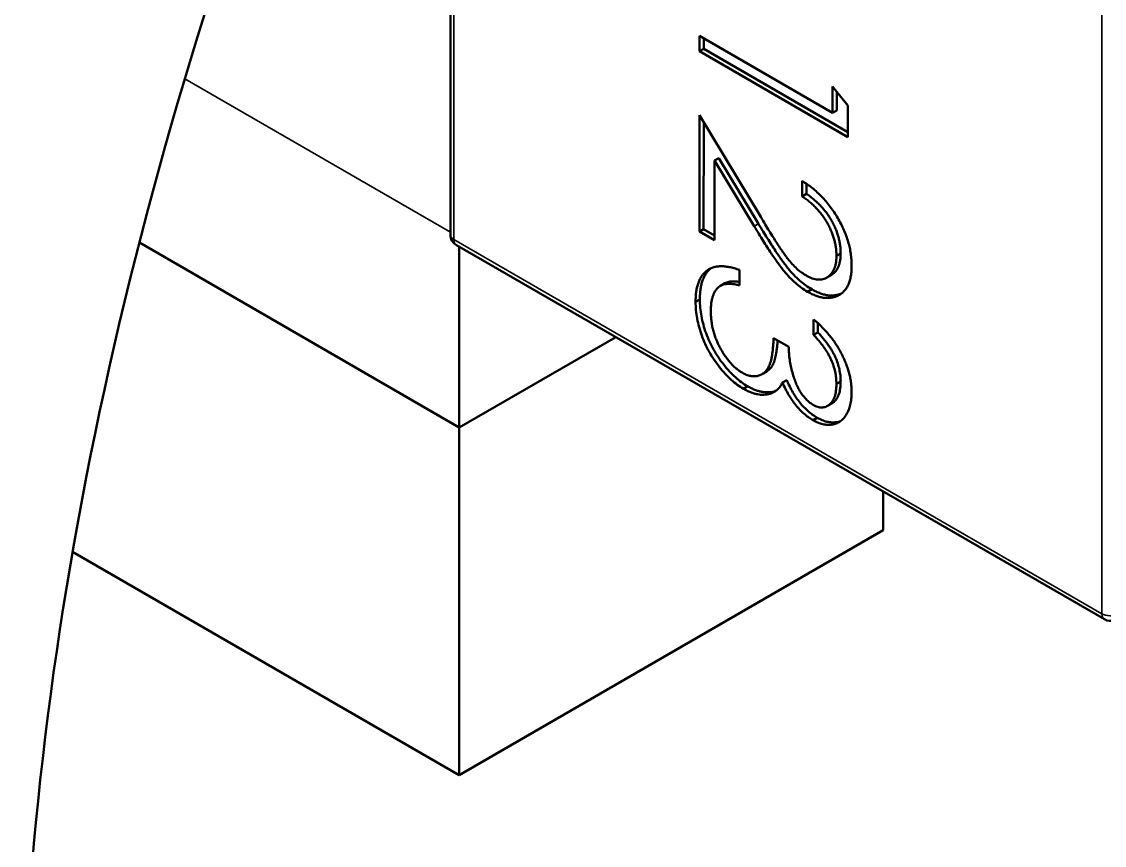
# Model space of a CAD drawing. Header units: millimetres. Extents: x 3137 to 5094, y 789 to 1822.
# Drawn here: x 4188.331 to 4190.136, y 1597.87 to 1599.243 of the extents above; entities that cross this region are included whole.
import ezdxf

# ---------------------------------------------------------------- set-up
doc = ezdxf.new("R2010")
doc.units = ezdxf.units.MM
doc.header["$LTSCALE"] = 1.8
doc.layers.add('외형선(ISO)', color=7, linetype='Continuous', lineweight=50)
doc.layers.add('좁은 외형선(ISO)', color=7, linetype='Continuous', lineweight=35)

msp = doc.modelspace()

# ---------------------------------------------------------------- linework, layer by layer
at = {"layer": '외형선(ISO)'}
for p, q in [((4189.0457, 1600.2948), (4189.0455, 1598.8881)), ((4189.4607, 1599.1939), (4189.4607, 1599.2195)), ((4189.4607, 1599.2195), (4189.6828, 1599.0912)), ((4189.4678, 1599.1979), (4189.4678, 1599.2154)), ((4189.4678, 1599.1979), (4189.4607, 1599.1939)), ((4189.7082, 1599.0509), (4189.4607, 1599.1939)), ((4189.7082, 1599.0591), (4189.4678, 1599.1979)), ((4189.6828, 1599.1352), (4189.7082, 1599.1037)), ((4189.6828, 1599.0912), (4189.6828, 1599.1352)), ((4189.6899, 1599.0953), (4189.6899, 1599.1264)), ((4189.7082, 1599.1037), (4189.7082, 1599.0509)), ((4189.4607, 1598.8935), (4189.4607, 1599.0876)), ((4189.4607, 1599.0876), (4189.5631, 1598.9176)), ((4189.6899, 1599.0953), (4189.6828, 1599.0912)), ((4189.4677, 1598.8975), (4189.4678, 1599.0759)), ((4189.4932, 1599.0158), (4189.4861, 1599.0118)), ((4189.5522, 1598.9021), (4189.4861, 1599.0118)), ((4189.4861, 1599.0118), (4189.4861, 1598.8788)), ((4189.5592, 1598.9062), (4189.4932, 1599.0158)), ((4189.632, 1598.952), (4189.632, 1598.9777)), ((4189.6391, 1598.9561), (4189.6391, 1598.9731)), ((4189.6391, 1598.9561), (4189.632, 1598.952)), ((4189.4677, 1598.8975), (4189.4607, 1598.8935)), ((4189.4861, 1598.8788), (4189.4607, 1598.8935)), ((4189.4861, 1598.887), (4189.4677, 1598.8975)), ((4189.0604, 1598.5669), (4188.527, 1598.8749)), ((4189.0555, 1598.8708), (4190.1358, 1598.2469)), ((4189.0604, 1598.8679), (4189.0604, 1598.5669)), ((4189.6962, 1598.8569), (4189.6891, 1598.8528)), ((4189.5273, 1598.8293), (4189.5273, 1598.8037)), ((4189.6803, 1598.8208), (4189.6732, 1598.8167)), ((4189.5029, 1598.807), (4189.4958, 1598.8029)), ((4189.648, 1598.7971), (4189.6409, 1598.793)), ((4189.4614, 1598.7803), (4189.4543, 1598.7762)), ((4189.651, 1598.7212), (4189.651, 1598.7469)), ((4189.6581, 1598.7253), (4189.651, 1598.7212)), ((4189.6581, 1598.7253), (4189.6581, 1598.7407)), ((4189.3211, 1598.7174), (4189.0604, 1598.5669)), ((4189.5844, 1598.7157), (4189.6098, 1598.7011)), ((4189.5726, 1598.6597), (4189.5655, 1598.6557)), ((4189.5412, 1598.6353), (4189.5342, 1598.6312)), ((4189.6063, 1598.6457), (4189.5993, 1598.6416)), ((4189.6962, 1598.6436), (4189.6891, 1598.6395)), ((4189.5852, 1598.6269), (4189.5781, 1598.6228)), ((4189.6812, 1598.6066), (4189.6741, 1598.6025)), ((4189.6572, 1598.5829), (4189.6502, 1598.5788)), ((4189.0603, 1598.5669), (4189.0602, 1597.9872)), ((4189.7673, 1598.4597), (4189.7673, 1598.3954)), ((4189.7673, 1598.3954), (4189.0602, 1597.9872)), ((4189.0602, 1597.9872), (4188.4158, 1598.3594))]:
    msp.add_line(p, q, dxfattribs=at)
for centre, start, end in [((4189.0655, 1598.8881), 179.9906, 239.9906), ((4190.1458, 1598.2642), 239.9906, 291.3831)]:
    msp.add_arc(centre, 0.02, start, end, dxfattribs=at)
msp.add_ellipse((4191.8663, 1599.4618), major_axis=(2.5, 4.3301), ratio=0.57735, start_param=5.497787, end_param=8.63938, dxfattribs=at)
for points, knots in [([(4189.632, 1598.9777), (4189.635, 1598.9758), (4189.6408, 1598.9721), (4189.6492, 1598.9657), (4189.6573, 1598.9589), (4189.6649, 1598.9513), (4189.6722, 1598.9433), (4189.679, 1598.9347), (4189.6855, 1598.9255), (4189.6914, 1598.9158), (4189.6969, 1598.9059), (4189.7016, 1598.8959), (4189.7056, 1598.886), (4189.7089, 1598.876), (4189.7114, 1598.8661), (4189.7132, 1598.8563), (4189.7143, 1598.8464), (4189.7145, 1598.8401), (4189.7145, 1598.8368)], [0, 0, 0, 0, 0.068791, 0.135103, 0.198979, 0.261904, 0.323495, 0.385195, 0.446969, 0.509765, 0.572251, 0.633405, 0.693251, 0.752583, 0.812579, 0.873275, 0.93555, 1, 1, 1, 1]), ([(4189.6891, 1598.8528), (4189.6891, 1598.8551), (4189.689, 1598.8595), (4189.6883, 1598.8664), (4189.6871, 1598.8732), (4189.6855, 1598.88), (4189.6834, 1598.8868), (4189.6808, 1598.8936), (4189.6777, 1598.9004), (4189.6742, 1598.9071), (4189.6703, 1598.9137), (4189.6659, 1598.92), (4189.6612, 1598.926), (4189.6561, 1598.9318), (4189.6506, 1598.9374), (4189.6448, 1598.9425), (4189.6385, 1598.9475), (4189.6342, 1598.9505), (4189.632, 1598.952)], [0, 0, 0, 0, 0.064439, 0.126547, 0.186887, 0.245878, 0.304041, 0.362191, 0.420976, 0.48066, 0.5406, 0.600689, 0.661936, 0.724443, 0.789038, 0.856314, 0.926352, 1, 1, 1, 1]), ([(4189.6962, 1598.8569), (4189.6962, 1598.8592), (4189.6961, 1598.8636), (4189.6954, 1598.8704), (4189.6942, 1598.8773), (4189.6925, 1598.8841), (4189.6905, 1598.8909), (4189.6879, 1598.8977), (4189.6848, 1598.9045), (4189.6813, 1598.9112), (4189.6773, 1598.9177), (4189.673, 1598.9241), (4189.6683, 1598.9301), (4189.6632, 1598.9359), (4189.6577, 1598.9414), (4189.6518, 1598.9466), (4189.6456, 1598.9516), (4189.6413, 1598.9546), (4189.6391, 1598.9561)], [0, 0, 0, 0, 0.064439, 0.126547, 0.186887, 0.245878, 0.304041, 0.362191, 0.420976, 0.48066, 0.5406, 0.600689, 0.661936, 0.724443, 0.789038, 0.856314, 0.926352, 1, 1, 1, 1]), ([(4189.648, 1598.7971), (4189.6446, 1598.7992), (4189.6377, 1598.8034), (4189.6277, 1598.8116), (4189.618, 1598.8209), (4189.6101, 1598.8298), (4189.6038, 1598.8379), (4189.5986, 1598.8449), (4189.593, 1598.8528), (4189.5871, 1598.8617), (4189.5807, 1598.8715), (4189.5738, 1598.8822), (4189.5667, 1598.8939), (4189.5618, 1598.902), (4189.5592, 1598.9062)], [0, 0, 0, 0, 0.098702, 0.195672, 0.292422, 0.391343, 0.444462, 0.504229, 0.570352, 0.642546, 0.722288, 0.807921, 0.90047, 1, 1, 1, 1]), ([(4189.5631, 1598.9176), (4189.5656, 1598.9135), (4189.5702, 1598.9056), (4189.5771, 1598.8944), (4189.5834, 1598.8841), (4189.5893, 1598.8749), (4189.5947, 1598.8667), (4189.5995, 1598.8594), (4189.6039, 1598.8533), (4189.6091, 1598.8464), (4189.6154, 1598.839), (4189.623, 1598.8313), (4189.6309, 1598.8248), (4189.6363, 1598.8215), (4189.639, 1598.8198)], [0, 0, 0, 0, 0.110803, 0.212829, 0.306101, 0.390647, 0.466924, 0.534481, 0.593587, 0.644557, 0.7362, 0.825024, 0.911986, 1, 1, 1, 1]), ([(4189.6409, 1598.793), (4189.6375, 1598.7951), (4189.6307, 1598.7994), (4189.6206, 1598.8075), (4189.6109, 1598.8168), (4189.6031, 1598.8257), (4189.5968, 1598.8338), (4189.5916, 1598.8408), (4189.586, 1598.8487), (4189.58, 1598.8576), (4189.5736, 1598.8674), (4189.5668, 1598.8781), (4189.5596, 1598.8898), (4189.5547, 1598.8979), (4189.5522, 1598.9021)], [0, 0, 0, 0, 0.098702, 0.195672, 0.292422, 0.391343, 0.444462, 0.504229, 0.570352, 0.642546, 0.722288, 0.807921, 0.90047, 1, 1, 1, 1]), ([(4189.639, 1598.8198), (4189.6407, 1598.8189), (4189.644, 1598.8171), (4189.6489, 1598.8151), (4189.6536, 1598.8138), (4189.6581, 1598.8131), (4189.6625, 1598.8132), (4189.6666, 1598.8139), (4189.6706, 1598.8152), (4189.6744, 1598.8173), (4189.6778, 1598.8199), (4189.6809, 1598.823), (4189.6834, 1598.8267), (4189.6855, 1598.8309), (4189.6871, 1598.8356), (4189.6883, 1598.8408), (4189.689, 1598.8466), (4189.6891, 1598.8507), (4189.6891, 1598.8528)], [0, 0, 0, 0, 0.061965, 0.122122, 0.180988, 0.239933, 0.299906, 0.359989, 0.421776, 0.486576, 0.551535, 0.615018, 0.677259, 0.73973, 0.80305, 0.866495, 0.931973, 1, 1, 1, 1]), ([(4189.6803, 1598.8208), (4189.6807, 1598.821), (4189.6823, 1598.822), (4189.6849, 1598.824), (4189.6879, 1598.8271), (4189.6905, 1598.8307), (4189.6926, 1598.8349), (4189.6942, 1598.8396), (4189.6954, 1598.8449), (4189.6961, 1598.8506), (4189.6962, 1598.8548), (4189.6962, 1598.8569)], [0.4671636, 0.4671636, 0.4671636, 0.4671636, 0.4865758, 0.5515348, 0.6150175, 0.6772586, 0.73973, 0.8030501, 0.8664951, 0.9319735, 1, 1, 1, 1]), ([(4189.4543, 1598.7762), (4189.4544, 1598.7792), (4189.4545, 1598.7851), (4189.4553, 1598.7935), (4189.4568, 1598.8011), (4189.4589, 1598.8079), (4189.4614, 1598.8141), (4189.4646, 1598.8195), (4189.4684, 1598.8242), (4189.4728, 1598.8282), (4189.4777, 1598.8314), (4189.4832, 1598.8336), (4189.4892, 1598.8351), (4189.4958, 1598.8356), (4189.5029, 1598.8354), (4189.5105, 1598.8342), (4189.5187, 1598.8323), (4189.5244, 1598.8303), (4189.5273, 1598.8293)], [0, 0, 0, 0, 0.065541, 0.128963, 0.190377, 0.250092, 0.308548, 0.366398, 0.424542, 0.48317, 0.542243, 0.601739, 0.662506, 0.724856, 0.789128, 0.856346, 0.926295, 1, 1, 1, 1]), ([(4189.4614, 1598.7803), (4189.4614, 1598.7833), (4189.4616, 1598.7892), (4189.4624, 1598.7976), (4189.4639, 1598.8051), (4189.4659, 1598.812), (4189.4685, 1598.8182), (4189.4717, 1598.8236), (4189.4755, 1598.8283), (4189.4785, 1598.831), (4189.4802, 1598.8323), (4189.4803, 1598.8324)], [0, 0, 0, 0, 0.0655412, 0.1289632, 0.1903771, 0.2500924, 0.3085484, 0.366398, 0.4245422, 0.48317, 0.4881998, 0.4881998, 0.4881998, 0.4881998]), ([(4189.7145, 1598.8368), (4189.7145, 1598.8337), (4189.7143, 1598.8276), (4189.7133, 1598.8193), (4189.7116, 1598.8117), (4189.7092, 1598.805), (4189.7061, 1598.7992), (4189.7023, 1598.7942), (4189.6979, 1598.79), (4189.6927, 1598.7869), (4189.6871, 1598.7845), (4189.6812, 1598.7831), (4189.6751, 1598.7825), (4189.6688, 1598.7827), (4189.6622, 1598.784), (4189.6553, 1598.786), (4189.6482, 1598.7891), (4189.6434, 1598.7917), (4189.6409, 1598.793)], [0, 0, 0, 0, 0.069475, 0.136517, 0.200789, 0.26383, 0.325735, 0.387291, 0.449509, 0.512968, 0.576275, 0.63758, 0.697903, 0.757172, 0.816599, 0.876653, 0.93729, 1, 1, 1, 1]), ([(4189.4931, 1598.8011), (4189.492, 1598.8001), (4189.4899, 1598.7981), (4189.4872, 1598.7945), (4189.4848, 1598.7904), (4189.483, 1598.7855), (4189.4815, 1598.7803), (4189.4805, 1598.7744), (4189.4798, 1598.768), (4189.4797, 1598.7634), (4189.4797, 1598.7611)], [0, 0, 0, 0, 0.118271, 0.236178, 0.355663, 0.475904, 0.600127, 0.728608, 0.861313, 1, 1, 1, 1]), ([(4189.5273, 1598.8037), (4189.5254, 1598.8041), (4189.5217, 1598.805), (4189.5164, 1598.8058), (4189.5115, 1598.8061), (4189.507, 1598.806), (4189.5029, 1598.8056), (4189.4992, 1598.8045), (4189.4959, 1598.8031), (4189.494, 1598.8017), (4189.4931, 1598.8011)], [0, 0, 0, 0, 0.14977, 0.291316, 0.425966, 0.55216, 0.671527, 0.786122, 0.895325, 1, 1, 1, 1]), ([(4189.5273, 1598.8093), (4189.526, 1598.8095), (4189.523, 1598.8099), (4189.5185, 1598.8102), (4189.5141, 1598.8101), (4189.5099, 1598.8096), (4189.5063, 1598.8086), (4189.504, 1598.8076), (4189.5029, 1598.807), (4189.5029, 1598.807)], [0.18599, 0.18599, 0.18599, 0.18599, 0.2913164, 0.4259664, 0.5521596, 0.6715274, 0.7861216, 0.8953251, 0.8995193, 0.8995193, 0.8995193, 0.8995193]), ([(4189.6976, 1598.7901), (4189.6965, 1598.7896), (4189.6934, 1598.7884), (4189.6883, 1598.7872), (4189.6822, 1598.7866), (4189.6759, 1598.7868), (4189.6692, 1598.7881), (4189.6624, 1598.7901), (4189.6553, 1598.7931), (4189.6505, 1598.7958), (4189.648, 1598.7971)], [0.5368641, 0.5368641, 0.5368641, 0.5368641, 0.5762752, 0.6375801, 0.6979026, 0.7571721, 0.8165985, 0.8766532, 0.9372896, 1, 1, 1, 1]), ([(4189.5412, 1598.6353), (4189.5378, 1598.6374), (4189.5309, 1598.6417), (4189.5206, 1598.6502), (4189.5107, 1598.66), (4189.5011, 1598.6713), (4189.4922, 1598.6835), (4189.4842, 1598.6964), (4189.4773, 1598.71), (4189.4716, 1598.724), (4189.467, 1598.7382), (4189.4638, 1598.7524), (4189.4617, 1598.7666), (4189.4615, 1598.7757), (4189.4614, 1598.7803)], [0, 0, 0, 0, 0.079648, 0.158922, 0.239619, 0.322609, 0.406035, 0.487602, 0.569685, 0.653036, 0.737436, 0.822478, 0.909748, 1, 1, 1, 1]), ([(4189.5342, 1598.6312), (4189.5307, 1598.6333), (4189.5238, 1598.6376), (4189.5136, 1598.6461), (4189.5036, 1598.656), (4189.494, 1598.6672), (4189.4851, 1598.6794), (4189.4771, 1598.6923), (4189.4702, 1598.7059), (4189.4645, 1598.7199), (4189.4599, 1598.7341), (4189.4567, 1598.7483), (4189.4546, 1598.7625), (4189.4544, 1598.7716), (4189.4543, 1598.7762)], [0, 0, 0, 0, 0.079648, 0.158922, 0.239619, 0.322609, 0.406035, 0.487602, 0.569685, 0.653036, 0.737436, 0.822478, 0.909748, 1, 1, 1, 1]), ([(4189.4797, 1598.7611), (4189.4797, 1598.7584), (4189.4798, 1598.7531), (4189.4806, 1598.745), (4189.4817, 1598.7371), (4189.4835, 1598.7292), (4189.4857, 1598.7215), (4189.4884, 1598.714), (4189.4916, 1598.7065), (4189.4953, 1598.6992), (4189.4993, 1598.6923), (4189.5034, 1598.6858), (4189.5078, 1598.6798), (4189.5123, 1598.6744), (4189.517, 1598.6694), (4189.5219, 1598.6651), (4189.5269, 1598.6612), (4189.5303, 1598.6591), (4189.532, 1598.6581)], [0, 0, 0, 0, 0.076072, 0.148752, 0.218403, 0.28576, 0.350598, 0.414964, 0.478069, 0.541761, 0.60435, 0.664075, 0.721464, 0.777587, 0.832644, 0.887844, 0.94346, 1, 1, 1, 1]), ([(4189.651, 1598.7469), (4189.6535, 1598.7447), (4189.6584, 1598.7406), (4189.6654, 1598.7337), (4189.672, 1598.7268), (4189.678, 1598.7196), (4189.6838, 1598.7123), (4189.689, 1598.7046), (4189.6938, 1598.6968), (4189.6981, 1598.6888), (4189.702, 1598.6807), (4189.7053, 1598.6727), (4189.7081, 1598.6646), (4189.7105, 1598.6566), (4189.7123, 1598.6487), (4189.7135, 1598.6407), (4189.7144, 1598.6328), (4189.7145, 1598.6277), (4189.7145, 1598.6252)], [0, 0, 0, 0, 0.072625, 0.141977, 0.208985, 0.273957, 0.336889, 0.398745, 0.460116, 0.520825, 0.580994, 0.640152, 0.698622, 0.757271, 0.816427, 0.876254, 0.937165, 1, 1, 1, 1]), ([(4189.6962, 1598.6436), (4189.6961, 1598.6469), (4189.6959, 1598.6533), (4189.6942, 1598.6635), (4189.6915, 1598.6735), (4189.6883, 1598.6819), (4189.6852, 1598.6885), (4189.6824, 1598.6936), (4189.6793, 1598.6987), (4189.6758, 1598.7039), (4189.6719, 1598.7092), (4189.6677, 1598.7145), (4189.6631, 1598.7199), (4189.6598, 1598.7235), (4189.6581, 1598.7253)], [0, 0, 0, 0, 0.122712, 0.239685, 0.351816, 0.463766, 0.520818, 0.579448, 0.640604, 0.705298, 0.773634, 0.844669, 0.920057, 1, 1, 1, 1]), ([(4189.532, 1598.6581), (4189.5343, 1598.6569), (4189.5389, 1598.6544), (4189.5457, 1598.6524), (4189.5522, 1598.6518), (4189.5584, 1598.6526), (4189.5641, 1598.6547), (4189.5692, 1598.658), (4189.5734, 1598.6627), (4189.5763, 1598.6676), (4189.5783, 1598.6724), (4189.5796, 1598.6766), (4189.5807, 1598.6816), (4189.5818, 1598.6871), (4189.5827, 1598.6933), (4189.5834, 1598.7002), (4189.584, 1598.7077), (4189.5843, 1598.713), (4189.5844, 1598.7157)], [0, 0, 0, 0, 0.066909, 0.133485, 0.201035, 0.271234, 0.34288, 0.413836, 0.485977, 0.56023, 0.599884, 0.644055, 0.691892, 0.744688, 0.801492, 0.862858, 0.929328, 1, 1, 1, 1]), ([(4189.5726, 1598.6597), (4189.5738, 1598.6605), (4189.5767, 1598.6625), (4189.5805, 1598.6668), (4189.5834, 1598.6717), (4189.5854, 1598.6764), (4189.5867, 1598.6807), (4189.5878, 1598.6857), (4189.5889, 1598.6912), (4189.5897, 1598.6974), (4189.5905, 1598.7043), (4189.5909, 1598.7092), (4189.591, 1598.7118), (4189.591, 1598.7119)], [0.3625139, 0.3625139, 0.3625139, 0.3625139, 0.4138361, 0.4859766, 0.5602296, 0.5998842, 0.6440548, 0.6918919, 0.7446875, 0.8014918, 0.8628577, 0.9293284, 0.9314184, 0.9314184, 0.9314184, 0.9314184]), ([(4189.6891, 1598.6395), (4189.689, 1598.6428), (4189.6888, 1598.6492), (4189.6871, 1598.6594), (4189.6845, 1598.6694), (4189.6812, 1598.6778), (4189.6781, 1598.6844), (4189.6753, 1598.6895), (4189.6723, 1598.6946), (4189.6687, 1598.6998), (4189.6649, 1598.7051), (4189.6606, 1598.7104), (4189.656, 1598.7158), (4189.6527, 1598.7194), (4189.651, 1598.7212)], [0, 0, 0, 0, 0.122712, 0.239685, 0.351816, 0.463766, 0.520818, 0.579448, 0.640604, 0.705298, 0.773634, 0.844669, 0.920057, 1, 1, 1, 1]), ([(4189.6098, 1598.7011), (4189.6098, 1598.6975), (4189.6099, 1598.6905), (4189.6112, 1598.6797), (4189.6129, 1598.6691), (4189.6155, 1598.6585), (4189.6185, 1598.6486), (4189.622, 1598.6394), (4189.6259, 1598.6312), (4189.6303, 1598.6239), (4189.635, 1598.6177), (4189.6399, 1598.6123), (4189.645, 1598.6078), (4189.6485, 1598.6055), (4189.6503, 1598.6044)], [0, 0, 0, 0, 0.110166, 0.215787, 0.318027, 0.417574, 0.51165, 0.596162, 0.672935, 0.74367, 0.810677, 0.874059, 0.936696, 1, 1, 1, 1]), ([(4189.5852, 1598.6269), (4189.5836, 1598.6265), (4189.5803, 1598.6256), (4189.5751, 1598.6253), (4189.5699, 1598.6253), (4189.5644, 1598.626), (4189.5588, 1598.6274), (4189.5531, 1598.6294), (4189.5472, 1598.632), (4189.5432, 1598.6342), (4189.5412, 1598.6353)], [0, 0, 0, 0, 0.128136, 0.254173, 0.378112, 0.501712, 0.623986, 0.747096, 0.872875, 1, 1, 1, 1]), ([(4189.5993, 1598.6416), (4189.598, 1598.6393), (4189.5955, 1598.6347), (4189.5905, 1598.6294), (4189.5848, 1598.6252), (4189.5804, 1598.6236), (4189.5781, 1598.6228)], [0, 0, 0, 0, 0.25388, 0.503009, 0.750291, 1, 1, 1, 1]), ([(4189.6502, 1598.5788), (4189.6476, 1598.5804), (4189.6424, 1598.5836), (4189.635, 1598.5895), (4189.6279, 1598.5962), (4189.6213, 1598.6037), (4189.6151, 1598.6121), (4189.6093, 1598.6212), (4189.6039, 1598.6311), (4189.6009, 1598.638), (4189.5993, 1598.6416)], [0, 0, 0, 0, 0.128068, 0.250608, 0.37063, 0.490072, 0.610375, 0.734313, 0.863217, 1, 1, 1, 1]), ([(4189.6572, 1598.5829), (4189.6546, 1598.5845), (4189.6495, 1598.5877), (4189.642, 1598.5936), (4189.635, 1598.6003), (4189.6283, 1598.6078), (4189.6221, 1598.6162), (4189.6164, 1598.6253), (4189.611, 1598.6352), (4189.6079, 1598.6421), (4189.6063, 1598.6457)], [0, 0, 0, 0, 0.128068, 0.250608, 0.37063, 0.490072, 0.610375, 0.734313, 0.863217, 1, 1, 1, 1]), ([(4189.6503, 1598.6044), (4189.6516, 1598.6037), (4189.6541, 1598.6023), (4189.6579, 1598.601), (4189.6615, 1598.6001), (4189.6651, 1598.5999), (4189.6684, 1598.6003), (4189.6716, 1598.6012), (4189.6747, 1598.6028), (4189.6776, 1598.605), (4189.6803, 1598.6075), (4189.6827, 1598.6107), (4189.6847, 1598.6143), (4189.6863, 1598.6184), (4189.6875, 1598.623), (4189.6884, 1598.628), (4189.689, 1598.6335), (4189.6891, 1598.6375), (4189.6891, 1598.6395)], [0, 0, 0, 0, 0.055275, 0.109966, 0.163247, 0.218076, 0.273301, 0.330909, 0.390995, 0.454176, 0.518862, 0.583311, 0.648517, 0.715031, 0.782502, 0.852323, 0.924928, 1, 1, 1, 1]), ([(4189.6812, 1598.6066), (4189.6813, 1598.6067), (4189.6826, 1598.6074), (4189.6847, 1598.609), (4189.6874, 1598.6116), (4189.6897, 1598.6147), (4189.6917, 1598.6184), (4189.6934, 1598.6224), (4189.6946, 1598.627), (4189.6955, 1598.6321), (4189.6961, 1598.6376), (4189.6961, 1598.6416), (4189.6962, 1598.6436)], [0.3801065, 0.3801065, 0.3801065, 0.3801065, 0.3909945, 0.454176, 0.5188615, 0.5833105, 0.6485167, 0.7150309, 0.7825021, 0.8523227, 0.9249285, 1, 1, 1, 1]), ([(4189.5781, 1598.6228), (4189.5765, 1598.6224), (4189.5733, 1598.6216), (4189.5681, 1598.6212), (4189.5628, 1598.6212), (4189.5574, 1598.6219), (4189.5518, 1598.6233), (4189.546, 1598.6253), (4189.5401, 1598.6279), (4189.5362, 1598.6301), (4189.5342, 1598.6312)], [0, 0, 0, 0, 0.128136, 0.254173, 0.378112, 0.501712, 0.623986, 0.747096, 0.872875, 1, 1, 1, 1]), ([(4189.7145, 1598.6252), (4189.7144, 1598.6215), (4189.7142, 1598.6142), (4189.7124, 1598.6044), (4189.7096, 1598.5956), (4189.7058, 1598.5878), (4189.701, 1598.5813), (4189.6954, 1598.5764), (4189.6889, 1598.573), (4189.6818, 1598.5712), (4189.6742, 1598.5709), (4189.6664, 1598.572), (4189.6583, 1598.5745), (4189.6529, 1598.5774), (4189.6502, 1598.5788)], [0, 0, 0, 0, 0.090254, 0.17854, 0.266093, 0.354631, 0.441886, 0.525747, 0.608114, 0.690197, 0.770821, 0.848326, 0.924012, 1, 1, 1, 1]), ([(4189.6966, 1598.5776), (4189.6964, 1598.5775), (4189.6939, 1598.5765), (4189.6889, 1598.5752), (4189.6813, 1598.575), (4189.6734, 1598.5761), (4189.6654, 1598.5786), (4189.66, 1598.5815), (4189.6572, 1598.5829)], [0.5990667, 0.5990667, 0.5990667, 0.5990667, 0.6081136, 0.6901973, 0.7708215, 0.8483262, 0.9240117, 1, 1, 1, 1])]:
    msp.add_open_spline(points, degree=3, knots=knots, dxfattribs=at)
msp.add_open_spline([(4189.5889, 1598.6283), (4189.5877, 1598.6278), (4189.5864, 1598.6274), (4189.5852, 1598.6269)], degree=3, dxfattribs=at)
at = {"layer": '좁은 외형선(ISO)'}
for p, q in [((4189.0516, 1600.3071), (4189.0514, 1598.8799)), ((4190.1316, 1598.256), (4190.1319, 1600.0748)), ((4188.6028, 1599.148), (4189.0455, 1598.8923)), ((4189.5592, 1598.9062), (4189.5522, 1598.9021)), ((4189.0514, 1598.8799), (4190.1316, 1598.256))]:
    msp.add_line(p, q, dxfattribs=at)
for centre, major_axis, ratio, start_param, end_param in [((4189.0655, 1598.8881), (-0.02, 0), 0.57746, 0, 0.785493), ((4189.0655, 1598.8881), (-0.01, -0.0173), 0.577241, 5.497882, 6.283185), ((4190.1458, 1598.2642), (-0.01, -0.0173), 0.577241, 5.497882, 6.283185), ((4190.1458, 1598.2642), (0.02, 0), 0.57746, 3.927086, 5.410615)]:
    msp.add_ellipse(centre, major_axis=major_axis, ratio=ratio, start_param=start_param, end_param=end_param, dxfattribs=at)

doc.saveas('drawing.dxf')
